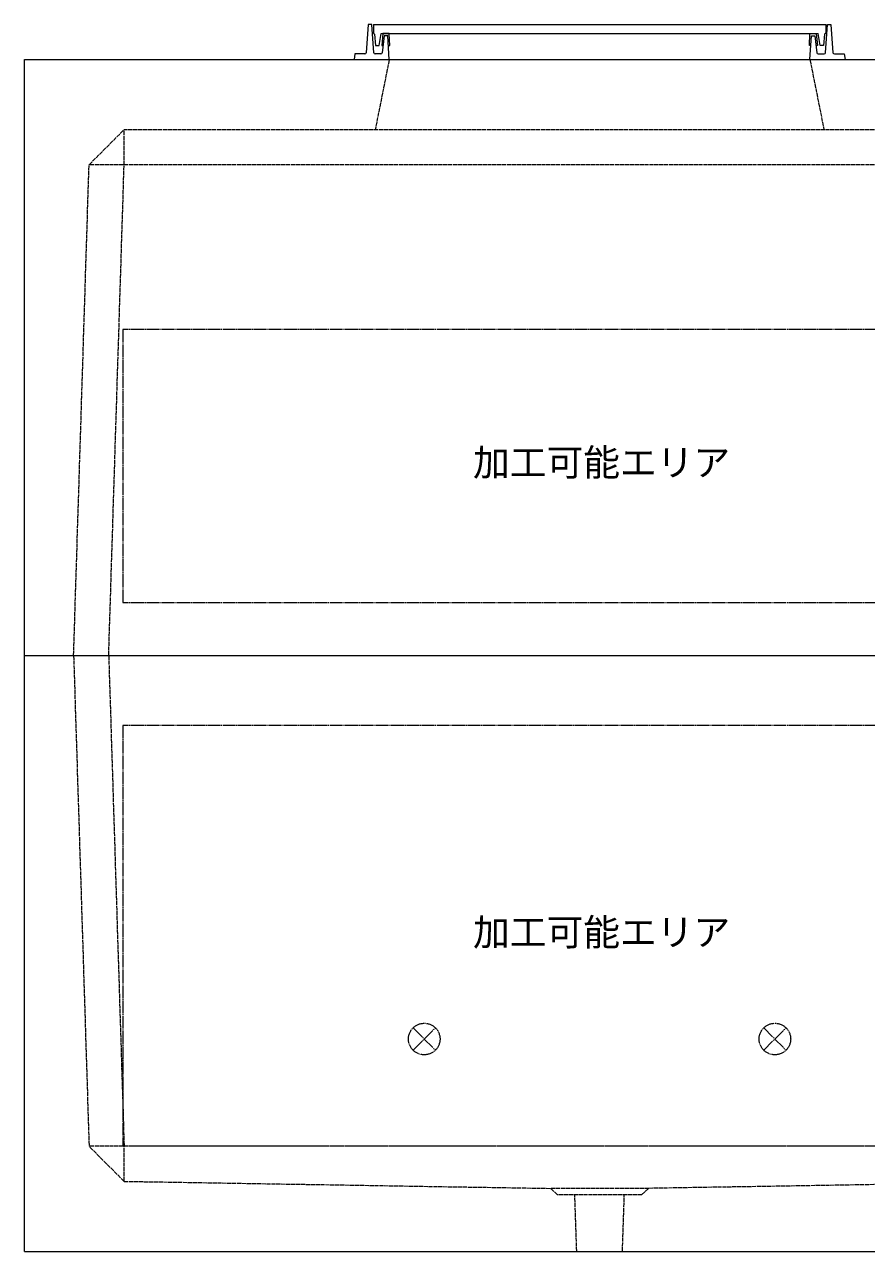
# Model space of a CAD drawing. Units: millimetres, scale not verified. Extents: x -4455 to 4455, y -3150 to 3150.
# Drawn here: x -865 to 336, y -1900 to -150 of the extents above; entities that cross this region are included whole.
import ezdxf
from ezdxf.enums import TextEntityAlignment as Align

# ---------------------------------------------------------------- set-up
doc = ezdxf.new("R2010")
doc.units = ezdxf.units.MM
doc.header["$LTSCALE"] = 20
doc.linetypes.add('LONG_DASHED1', pattern=[7, 6, -1])
doc.linetypes.add('LONG_DOUBLE_CHAIN', pattern=[21.8, 18, -1, 0.6, -0.6, 0.6, -1])
for name, color, linetype, lineweight in [('0-7_D-STR', 7, 'LONG_DASHED1', 9), ('0-9_D-STR-STR5', 1, 'LONG_DOUBLE_CHAIN', 9), ('0-B_D-STR-STR4', 134, 'Continuous', 9)]:
    doc.layers.add(name, color=color, linetype=linetype, lineweight=lineweight)
doc.styles.add('ＭＳ ゴシック', font='')
doc.styles.get('ＭＳ ゴシック').set_extended_font_data('MS Gothic')

# ---------------------------------------------------------------- blocks, each defined once
blk = doc.blocks.new('A$C4A954EF9')
at = {"layer": '0-7_D-STR', "linetype": 'Continuous'}
for p, q in [((-16400, 17000), (16400, 17000)), ((-16400, 0), (-16400, 17000)), ((16400, 17000), (16400, 0)), ((-16400, 0), (16400, 0))]:
    blk.add_line(p, q, dxfattribs=at)
at = {"layer": '0-7_D-STR'}
for p, q in [((-6000, 17000), (-6400, 15000)), ((6000, 17000), (6400, 15000)), ((13560, 15000), (-13560, 15000)), ((-13560, 14000), (-13560, 15000)), ((14560, 14000), (13560, 15000)), ((13560, 14000), (13560, 15000)), ((14560, 14000), (-14560, 14000)), ((-14000, 0), (-13560, 14000)), ((14000, 0), (13560, 14000)), ((15000, 0), (14560, 14000))]:
    blk.add_line(p, q, dxfattribs=at)
blk.add_lwpolyline([(-15000, 0), (-14560, 14000), (-13560, 15000)], dxfattribs=at)
at = {"layer": '0-9_D-STR-STR5'}
for p, q in [((-13600, 9300), (-13600, 1500)), ((13600, 9300), (-13600, 9300))]:
    blk.add_line(p, q, dxfattribs=at)
blk.add_lwpolyline([(13600, 9300), (13600, 1500), (-13600, 1500)], dxfattribs=at)
blk = doc.blocks.new('A$C284D0AE2')
at = {"layer": '0-B_D-STR-STR4'}
for p, q in [((-6600, 1000), (-6655.6, 197.2)), ((-6500, 1000), (-6600, 1000)), ((-6442.7, 197.2), (-6500, 1000)), ((-6450, 1000), (-6450, 740)), ((-6450, 740), (-6438.3, 740)), ((-6418.4, 721.8), (-6390, 400)), ((-6290, 400), (-6230, 740)), ((-6230, 740), (6230, 740)), ((-6180, 740), (-6212.4, 401.3)), ((-6000, 740), (-6180, 740)), ((-5983.5, 401.3), (-6000, 740)), ((6000, 740), (6180, 740)), ((6180, 740), (6212.4, 401.3)), ((-6390, 400), (-6290, 400)), ((-6212.4, 401.3), (-6172.2, 401.3)), ((-6140, 680), (-6195.9, 195.4)), ((-6040, 680), (-6140, 680)), ((-6000, 0), (-6040, 680)), ((-6023.6, 401.3), (-5983.5, 401.3)), ((6212.4, 401.3), (6172.2, 401.3)), ((-6980, 160), (-7000, 0)), ((-7000, 0), (7000, 0)), ((-6695.5, 160), (-6980, 160)), ((-6235.7, 160), (-6402.8, 160)), ((6235.7, 160), (6402.8, 160)), ((6695.5, 160), (6980, 160)), ((6980, 160), (7000, 0))]:
    blk.add_line(p, q, dxfattribs=at)
for points in [[(-6450, 1000), (6450, 1000), (6450, 740), (6438.3, 740)], [(6023.6, 401.3), (5983.5, 401.3), (6000, 740)], [(6418.4, 721.8), (6390, 400), (6290, 400), (6230, 740)], [(6442.7, 197.2), (6500, 1000), (6600, 1000), (6655.6, 197.2)], [(6000, 0), (6040, 680), (6140, 680), (6195.9, 195.4)]]:
    blk.add_lwpolyline(points, dxfattribs=at)
for centre, radius, start, end in [((-6438.3, 720), 20, 5.04245, 90), ((6438.3, 720), 20, 90, 174.95755), ((-6695.5, 200), 40, 270, 356.0372), ((-6402.8, 200), 40, 184.08562, 270), ((-6235.7, 200), 40, 270, 353.41806), ((6235.7, 200), 40, 186.58194, 270), ((6402.8, 200), 40, 270, 355.91438), ((6695.5, 200), 40, 183.9628, 270)]:
    blk.add_arc(centre, radius, start, end, dxfattribs=at)
blk = doc.blocks.new('A$C22C41F4A')
at = {"layer": '0-7_D-STR', "linetype": 'Continuous'}
for p, q in [((-16400, -17000), (-16400, 0)), ((-16400, 0), (16400, 0)), ((16400, -17000), (16400, 0)), ((-16400, -17000), (16400, -17000))]:
    blk.add_line(p, q, dxfattribs=at)
at = {"layer": '0-7_D-STR'}
for p, q in [((-15000, 0), (-14560, -14000)), ((-14000, 0), (-13560, -14000)), ((14000, 0), (13560, -14000)), ((15000, 0), (14560, -14000)), ((-13560, -15000), (-14560, -14000)), ((14560, -14000), (-14560, -14000)), ((-13560, -15000), (-13560, -14000)), ((13560, -15000), (14560, -14000)), ((13560, -15000), (13560, -14000)), ((-13560, -15000), (-1400, -15200)), ((13560, -15000), (1400, -15200)), ((1400, -15200), (-1400, -15200)), ((-1200, -15380), (-1400, -15200)), ((1200, -15380), (-1200, -15380)), ((-653.3, -17000), (-705, -15380)), ((653.3, -17000), (705, -15380)), ((1200, -15380), (1400, -15200))]:
    blk.add_line(p, q, dxfattribs=at)
at = {"layer": '0-9_D-STR-STR5'}
for p, q in [((13600, -2000), (13600, -14000)), ((13600, -14000), (-13600, -14000))]:
    blk.add_line(p, q, dxfattribs=at)
blk.add_lwpolyline([(13600, -2000), (-13600, -2000), (-13600, -14000)], dxfattribs=at)
blk = doc.blocks.new('A$C1C640AAB')
at = {"layer": '0-9_D-STR-STR5'}
for p, q in [((-318.2, -318.2), (318.2, 318.2)), ((-318.2, 318.2), (318.2, -318.2))]:
    blk.add_line(p, q, dxfattribs=at)
blk.add_circle((0, 0), 450, dxfattribs=at)
blk = doc.blocks.new('A$C15963737')
at = {"layer": '0-7_D-STR'}
blk.add_blockref('A$C22C41F4A', (0, 0), dxfattribs=at)
at = {"layer": '0-9_D-STR-STR5'}
for p in [(-5000, -10940), (5000, -10940)]:
    blk.add_blockref('A$C1C640AAB', p, dxfattribs=at)

msp = doc.modelspace()

# ---------------------------------------------------------------- block references
at = {"layer": '0-7_D-STR', "xscale": 0.05, "yscale": 0.05}
for name in ['A$C4A954EF9', 'A$C15963737']:
    msp.add_blockref(name, (-45, -1050), dxfattribs=at)
at = {"layer": '0-B_D-STR-STR4', "xscale": 0.05, "yscale": 0.05}
msp.add_blockref('A$C284D0AE2', (-45, -200), dxfattribs=at)

# ---------------------------------------------------------------- texts
at = {"layer": '0-9_D-STR-STR5', "style": 'ＭＳ ゴシック'}
for p in [(-225.48, -805.35), (-225.48, -1475.35)]:
    msp.add_text('加工可能エリア', height=38.42, dxfattribs=at).set_placement(p, align=Align.BOTTOM_LEFT)

doc.saveas('drawing.dxf')
